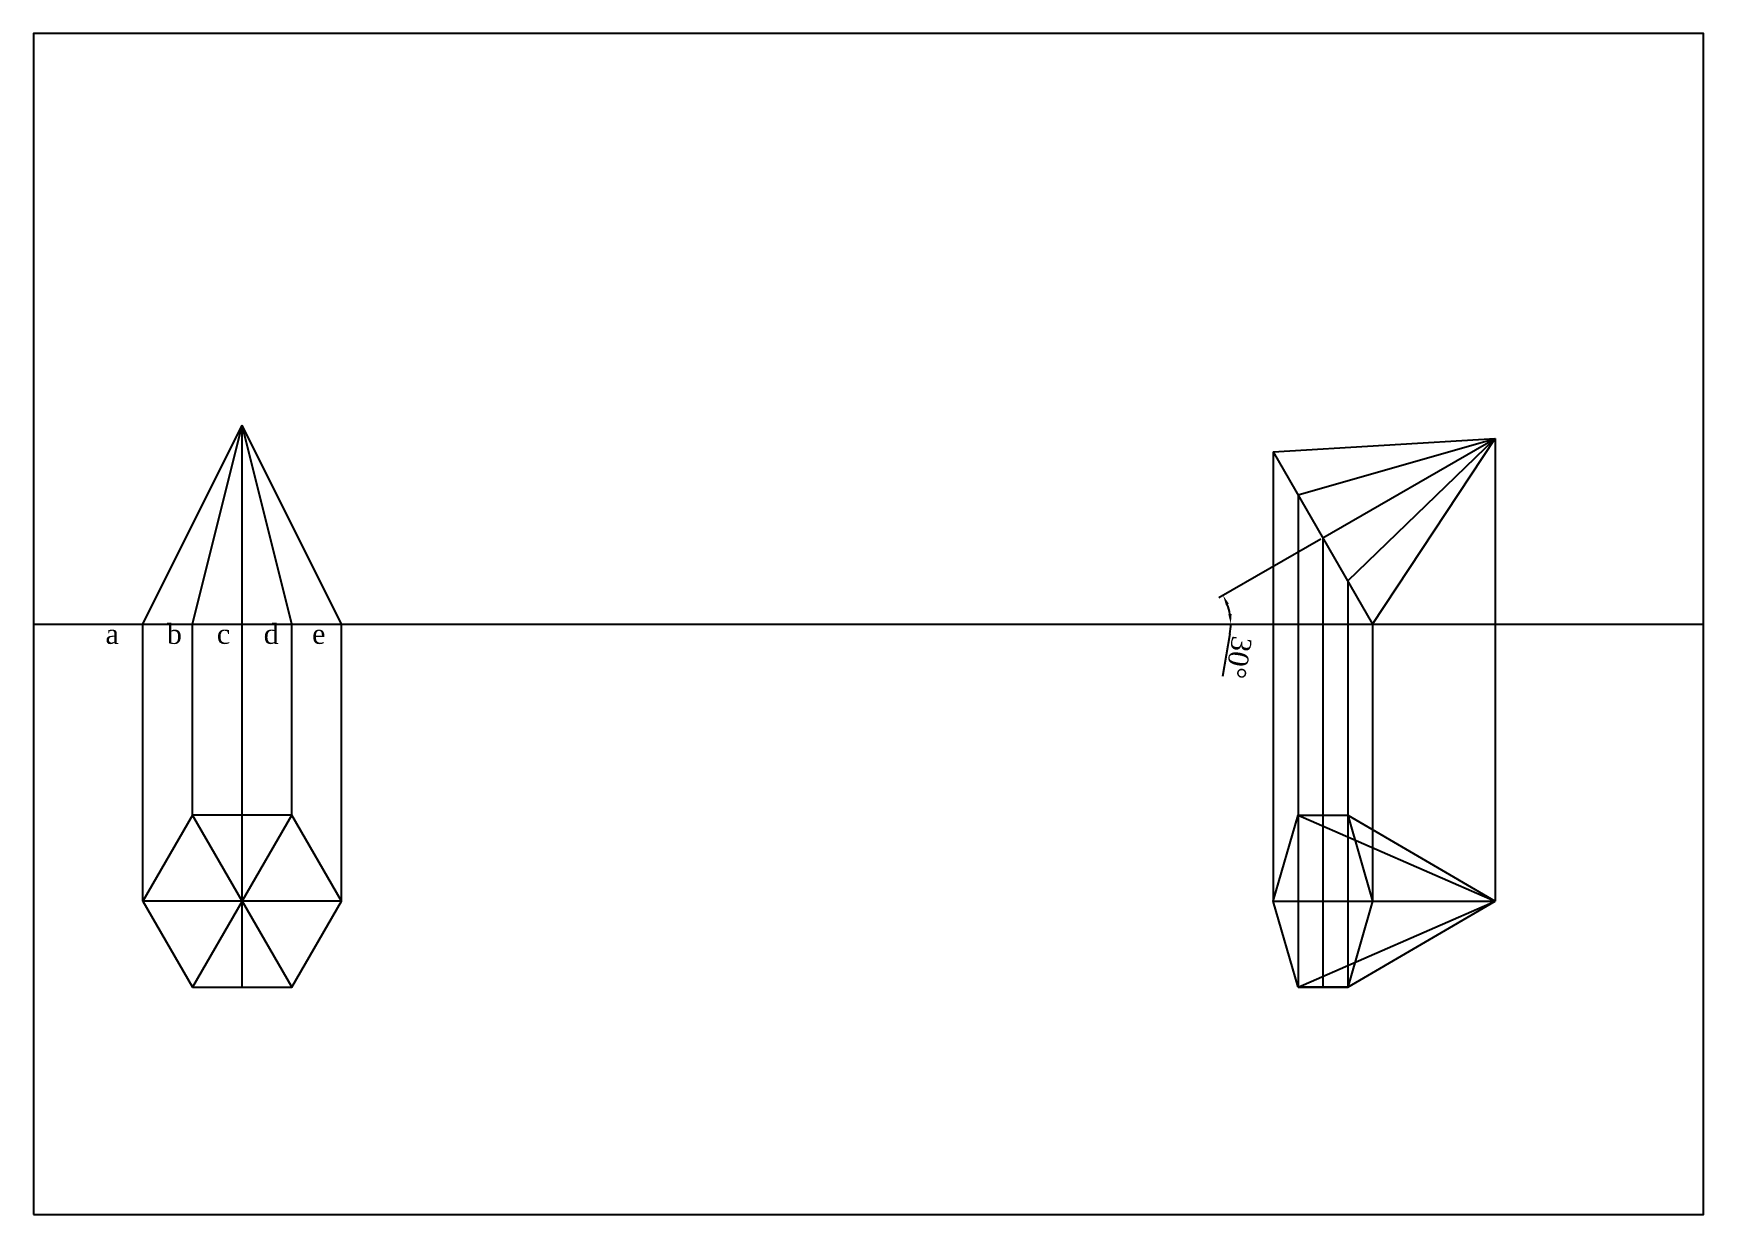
# Model space of a CAD drawing. Header units: millimetres. Extents: x 0 to 420, y 0 to 297.
import ezdxf

# ---------------------------------------------------------------- set-up
doc = ezdxf.new("R2010")
doc.units = ezdxf.units.MM
doc.styles.get("Standard").update_dxf_attribs({"font": 'times.ttf', "height": 5})
doc.dimstyles.new('ISO-25', dxfattribs={"dimtxt": 5, "dimasz": 2.5, "dimexe": 1.25, "dimexo": 0.625, "dimtad": 1, "dimdec": 0, "dimtxsty": 'Standard', "dimcen": 2.5, "dimadec": 0, "dimazin": 0, "dimtfac": 1, "dimtdec": 0, "dimtmove": 0, "dimatfit": 3, "dimfxl": 1, "dimarcsym": 0})

# ---------------------------------------------------------------- blocks, each defined once
blk = doc.blocks.new('*D5')
at = {"color": 0, "lineweight": -2, "transparency": 16777216}
for p, q in [((323.72, 169.84), (298.1, 155.05)), ((300.89, 146.01), (299, 135.27))]:
    blk.add_line(p, q, dxfattribs=at)
for start, end in [(9.998, 20.002), (350.002, 0)]:
    blk.add_arc((286.76, 148.5), 14.34, start, end, dxfattribs=at)
at = {"color": 0, "transparency": 16777216}
for points in [[(299.87, 153.23), (300.62, 153.58), (299.19, 155.67)], [(301.31, 151.03), (300.48, 150.95), (301.11, 148.5)]]:
    blk.add_solid(points, dxfattribs=at)
at = {"layer": 'Defpoints', "color": 0, "transparency": 16777216}
for p in [(367.57, 195.15), (324.26, 170.15), (300.24, 153.41), (0, 148.5), (420, 148.5)]:
    blk.add_point(p, dxfattribs=at)
at = {"color": 0, "transparency": 16777216, "insert": (303.06, 140.09), "char_height": 5, "attachment_point": 5, "rotation": 260.002}
blk.add_mtext('30°', dxfattribs=at)

msp = doc.modelspace()

# ---------------------------------------------------------------- linework, layer by layer
for p, q in [((27.5, 148.5), (52.5, 198.5)), ((40, 148.5), (52.5, 198.5)), ((65, 148.5), (52.5, 198.5)), ((77.5, 148.5), (52.5, 198.5)), ((311.76, 191.8), (367.57, 195.15)), ((318.01, 180.98), (367.57, 195.15)), ((330.51, 159.33), (367.57, 195.15)), ((336.76, 148.5), (367.57, 195.15)), ((311.76, 191.8), (336.76, 148.5)), ((0, 148.5), (420, 148.5)), ((27.5, 78.81), (27.5, 148.5)), ((40, 100.46), (40, 148.5)), ((52.5, 57.16), (52.5, 148.5)), ((65, 100.46), (65, 148.5)), ((77.5, 78.81), (77.5, 148.5)), ((52.5, 78.81), (40, 100.46)), ((52.5, 78.81), (65, 100.46)), ((311.76, 78.81), (318.01, 100.46)), ((318.01, 100.46), (330.51, 100.46)), ((318.01, 100.46), (330.51, 100.46)), ((318.01, 100.46), (330.51, 100.46)), ((318.01, 100.46), (367.57, 78.81)), ((330.51, 100.46), (336.76, 78.81)), ((330.51, 100.46), (367.57, 78.81)), ((77.5, 78.81), (27.5, 78.81)), ((52.5, 78.81), (40, 57.16)), ((52.5, 78.81), (65, 57.16)), ((318.01, 57.16), (311.76, 78.81)), ((311.76, 78.81), (367.57, 78.81)), ((318.01, 57.16), (367.57, 78.81)), ((336.76, 78.81), (330.51, 57.16)), ((330.51, 57.16), (367.57, 78.81)), ((318.01, 57.16), (330.51, 57.16)), ((330.51, 57.16), (318.01, 57.16))]:
    msp.add_line(p, q)
at = {"color": 40, "true_color": 0xf8d731}
for p, q in [((52.5, 148.5), (52.5, 198.5)), ((324.26, 170.15), (367.57, 195.15)), ((367.57, 195.15), (367.57, 78.81)), ((311.76, 191.8), (311.76, 78.81)), ((318.01, 180.98), (318.01, 57.16)), ((324.26, 170.15), (324.26, 57.16)), ((330.51, 159.33), (330.51, 57.16)), ((336.76, 148.5), (336.76, 78.81))]:
    msp.add_line(p, q, dxfattribs=at)
for points in [[(0, 0), (420, 0), (420, 297), (0, 297)], [(40, 57.16), (65, 57.16), (77.5, 78.81), (65, 100.46), (40, 100.46), (27.5, 78.81)]]:
    msp.add_lwpolyline(points, close=True)

# ---------------------------------------------------------------- texts
at = {"char_height": 5, "attachment_point": 1}
for s, width, insert in [('a', 9.3659, (18.14, 148.5)), ('b', 6.4371, (33.56, 148.5)), ('c', 6.3924, (46.11, 148.5)), ('d', 7.0856, (57.92, 148.5)), ('e', 7.4107, (70.09, 148.5))]:
    msp.add_mtext_dynamic_manual_height_columns(s, width=width, gutter_width=25, heights=[0], dxfattribs=dict(at, insert=insert))

# ---------------------------------------------------------------- dimensions: what is measured, and where the dimension line sits
at = {"color": 40, "true_color": 0xf8d731}
dim = msp.add_angular_dim_2l(base=(300.24, 153.41), line1=((0, 148.5), (420, 148.5)), line2=((324.26, 170.15), (367.57, 195.15)), dimstyle='ISO-25', dxfattribs=at)
dim.commit()
dim.dimension.update_dxf_attribs({"geometry": '*D5', "text_midpoint": (303.06, 140.09)})

doc.saveas('drawing.dxf')
